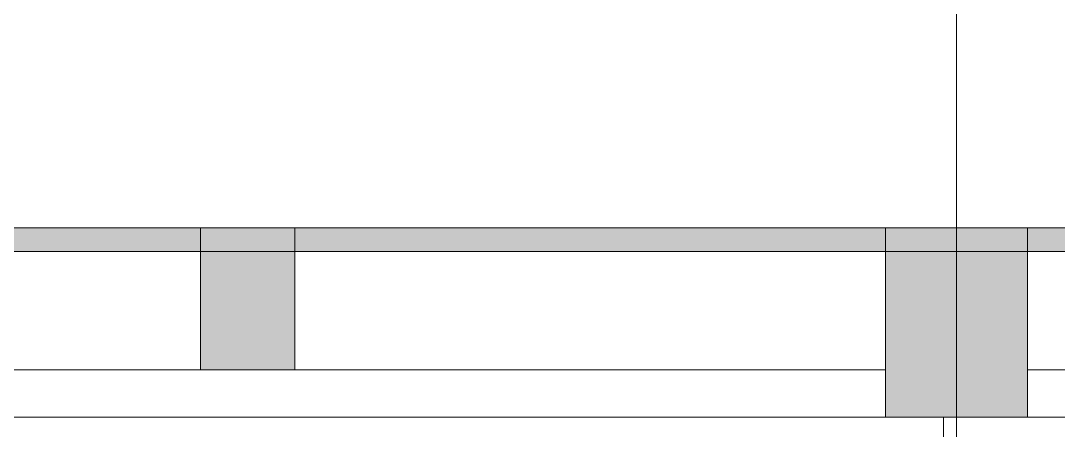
# Model space of a CAD drawing. Header units: millimetres. Extents: x 485872 to 486142, y -52344 to -52207.
# Drawn here: x 486117.079 to 486121.47, y -52296.732 to -52295.001 of the extents above; entities that cross this region are included whole.
import ezdxf

# ---------------------------------------------------------------- set-up
doc = ezdxf.new("R2010")
doc.units = ezdxf.units.MM
doc.header["$LTSCALE"] = 15
doc.linetypes.add('DASHDOTX2', pattern=[50.8, 25.4, -12.7, 0, -12.7])

msp = doc.modelspace()

# ---------------------------------------------------------------- hatches: boundary and pattern name
at = {"linetype": 'Continuous', "lineweight": 13}
h = msp.add_hatch(color=256, dxfattribs=at)
h.dxf.hatch_style = 1
h.paths.add_polyline_path([(486095.7389, -52295.8766), (486095.7389, -52295.9766), (486127.3389, -52295.9766), (486127.3389, -52296.0766), (486127.3389, -52295.8766)])
h = msp.add_hatch(color=256, dxfattribs=at)
h.dxf.hatch_style = 1
h.paths.add_polyline_path([(486117.8389, -52296.4766), (486118.2389, -52296.4766), (486118.2389, -52295.8766), (486117.8389, -52295.8766)])
h = msp.add_hatch(color=256, dxfattribs=at)
h.dxf.hatch_style = 1
h.paths.add_polyline_path([(486120.7389, -52296.6766), (486121.3389, -52296.6766), (486121.3389, -52295.8766), (486120.7389, -52295.8766)])

# ---------------------------------------------------------------- linework, layer by layer
at = {"color": 6, "linetype": 'DASHDOTX2', "lineweight": 13}
msp.add_line((486121.0389, -52285.0766), (486121.0389, -52307.1766), dxfattribs=at)
at = {"linetype": 'Continuous', "lineweight": 13}
for points in [[(486095.7389, -52295.8766), (486127.3389, -52295.8766), (486127.3389, -52296.0766), (486127.3389, -52296.0766), (486127.3389, -52295.9766), (486095.7389, -52295.9766)], [(486115.3389, -52296.4766), (486120.7389, -52296.4766)], [(486121.3389, -52296.4766), (486126.7389, -52296.4766)], [(486115.3389, -52296.6766), (486120.7389, -52296.6766)], [(486120.9839, -52296.6766), (486120.9839, -52299.3766)], [(486121.3389, -52296.6766), (486126.7389, -52296.6766)]]:
    msp.add_lwpolyline(points, dxfattribs=at)
for points in [[(486117.8389, -52296.4766), (486118.2389, -52296.4766), (486118.2389, -52295.8766), (486117.8389, -52295.8766)], [(486120.7389, -52296.6766), (486121.3389, -52296.6766), (486121.3389, -52295.8766), (486120.7389, -52295.8766)]]:
    msp.add_lwpolyline(points, close=True, dxfattribs=at)

doc.saveas('drawing.dxf')
